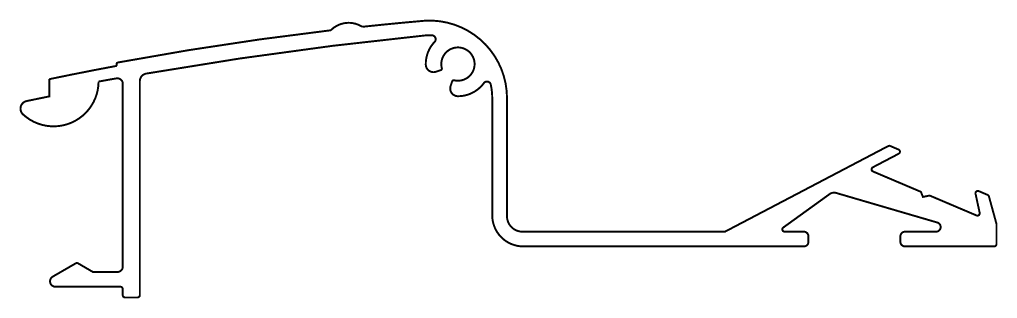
# Model space of a CAD drawing. Extents: x 50 to 176, y 120 to 156.
import ezdxf

# ---------------------------------------------------------------- set-up
doc = ezdxf.new("R2010")
doc.units = 0
doc.layers.get('0').update_dxf_attribs({"linetype": 'CONTINUOUS'})

msp = doc.modelspace()

# ---------------------------------------------------------------- linework, layer by layer
at = {"const_width": 0.25}
msp.add_lwpolyline([(66.65, 148.75, -0.018064), (102.72, 153.68, -0.022845), (103.46, 153.68, -0.644374), (103.81, 152.84, 0.19621), (102.67, 149.92, 0.512328), (104, 148.99), (104.61, 149.2, 0.389471), (104.74, 149.44, -3.612851), (106.31, 147.89, 0.389471), (106.08, 147.76), (105.87, 147.15, 0.512328), (106.82, 145.83, 0.238017), (110.16, 147.52, -0.644374), (111.05, 147.33, -0.054277), (111.24, 145.59), (111.24, 130.47, 0.414214), (115.24, 126.47), (151.4, 126.47, 0.414214), (152, 127.07), (152, 127.77, 0.414214), (151.4, 128.37), (148.93, 128.37, -0.72783), (148.76, 128.91), (154.72, 133.21, -0.231501), (155.58, 133.36), (168.61, 129.55, -0.866756), (168.44, 128.37), (164.45, 128.37, 0.414214), (163.85, 127.77), (163.85, 127.07, 0.414214), (164.45, 126.47), (175.94, 126.47, 0.414214), (176.24, 126.77), (176.24, 129.37), (175.26, 132.94, 0.203452), (175.1, 133.11), (173.95, 133.6, 0.661886), (173.55, 133.21), (174.06, 130.85, -0.661886), (173.67, 130.46), (167.62, 133.03), (166.76, 132.85), (166.49, 133.51), (160.32, 136.13, -0.632999), (160.3, 136.67), (163.64, 138.42, 0.632999), (163.61, 138.96), (162.54, 139.42, 0.22474), (162.29, 139.41), (141.24, 128.37), (115.14, 128.37, -0.414214), (113.14, 130.37), (113.14, 145.59, 0.429311), (102.63, 155.57, 0.00492), (94.48, 154.78, 0.356466), (90.43, 154.33, 0.016685), (62.98, 150.18, 0.414354), (62.82, 149.95), (62.84, 149.85), (62.86, 149.75, 0.005345), (54.14, 148.03), (54.14, 145.81), (51.23, 145.21, 0.610255), (50.75, 143.49, 0.652713), (60.49, 147.72, -0.002295), (62.79, 148.13, -0.464446), (63.61, 147.44), (63.61, 123.87, -0.414214), (62.91, 123.17), (59.77, 123.17), (57.85, 124.29, 0.267957), (57.55, 124.29), (54.59, 122.58, 0.767321), (54.94, 121.27), (63.31, 121.27, -0.414214), (63.61, 120.97), (63.61, 120.19, 0.414214), (63.91, 119.89), (65.51, 119.89, 0.414214), (65.81, 120.19), (65.81, 147.76, -0.370077)], format="xyb", close=True, dxfattribs=at)

doc.saveas('drawing.dxf')
